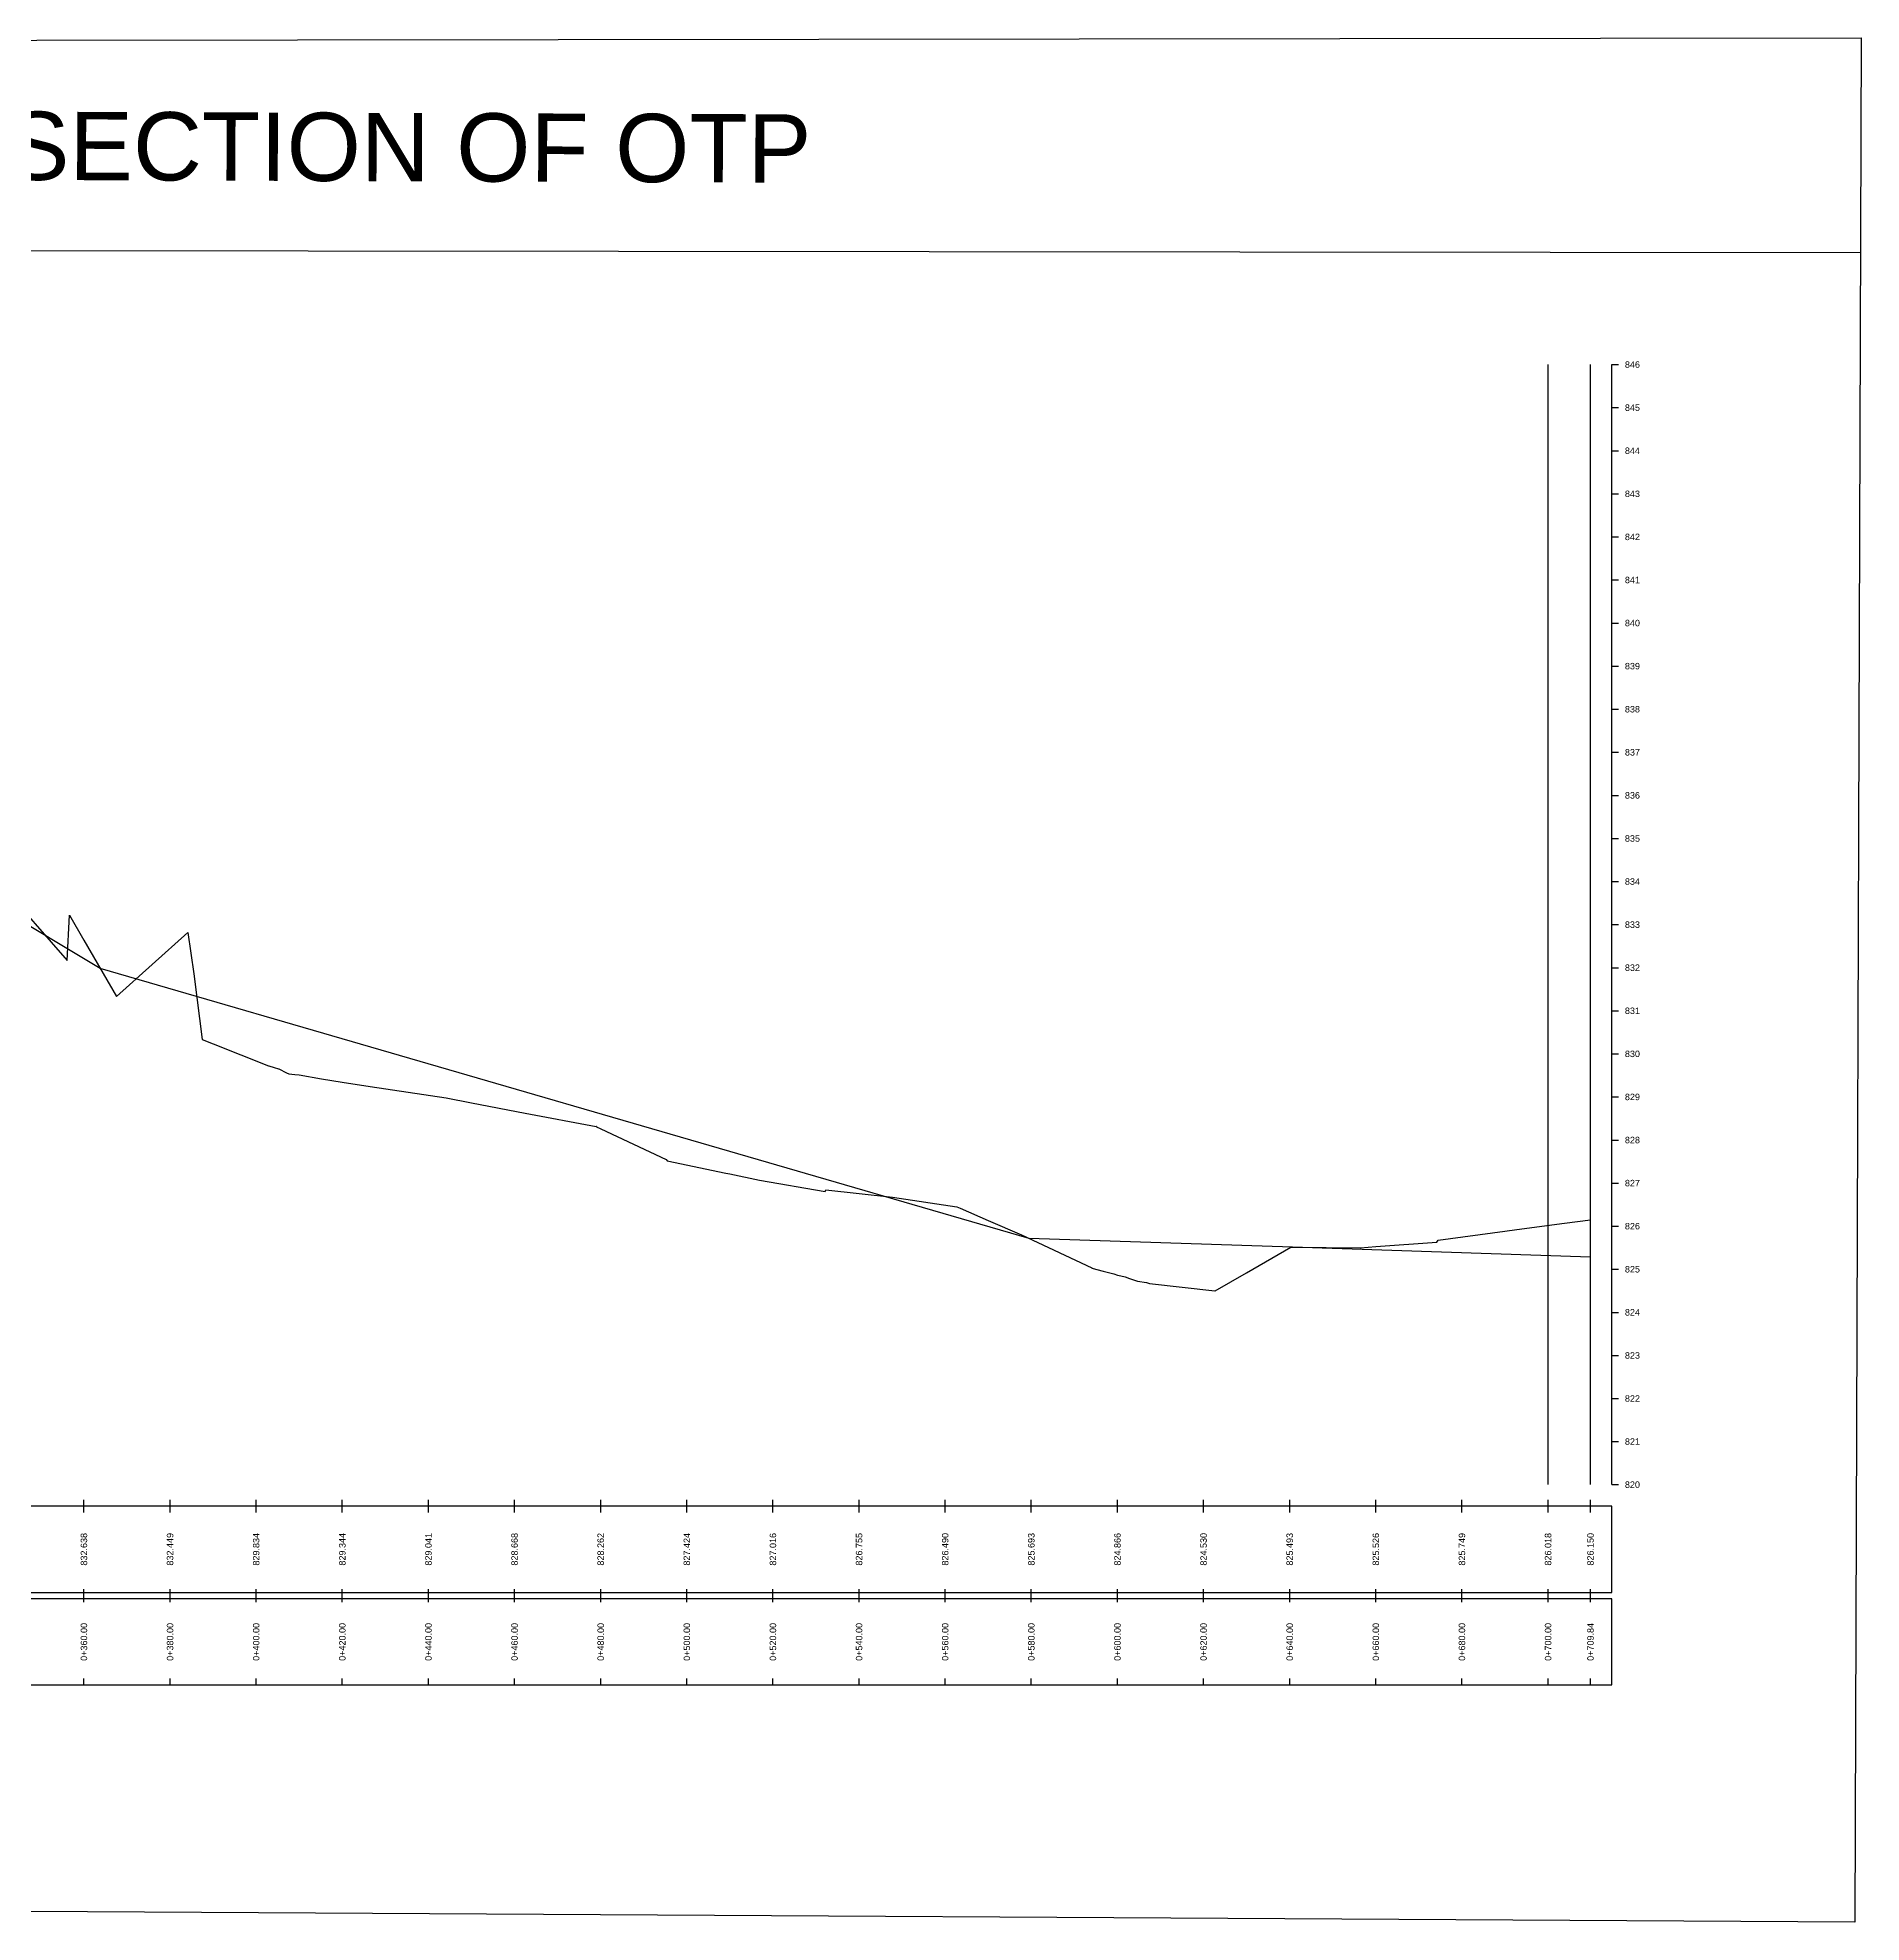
# Model space of a CAD drawing. Header units: millimetres. Extents: x 2757 to 35141, y 547 to 28513.
# Drawn here: x 25661 to 26996, y 21545 to 22925 of the extents above; entities that cross this region are included whole.
import ezdxf
from ezdxf.enums import TextEntityAlignment as Align

# ---------------------------------------------------------------- set-up
doc = ezdxf.new("R2010")
doc.units = ezdxf.units.MM
for name, color, linetype in [('Boundary', 6, 'Continuous'), ('Chainage_TXT', 7, 'Continuous'), ('GL', 3, 'Continuous'), ('GRID', 8, 'Continuous'), ('SCALE_LINE', 1, 'Continuous'), ('TitleBox', 7, 'Continuous')]:
    doc.layers.add(name, color=color, linetype=linetype)
doc.styles.add('Annotative', font='arial.ttf')
doc.styles.get("Standard").update_dxf_attribs({"font": 'arial.ttf'})

msp = doc.modelspace()

# ---------------------------------------------------------------- linework, layer by layer
at = {"layer": 'Boundary', "color": 0}
msp.add_line((24324.0406, 22770.24555), (26995.97459, 22767.26165), dxfattribs=at)
msp.add_lwpolyline([(24324.44807, 22921.07152), (26996.40344, 22924.51133), (26991.5918, 21545.09616), (24319.70384, 21560.87571)], close=True, dxfattribs=at)
at = {"layer": 'Chainage_TXT', "color": 240, "true_color": 0xed1f24}
for p, q in [((25706.82579, 22243.30427), (25581.28502, 22318.54394)), ((26387.14462, 22045.66104), (25706.82579, 22243.30427)), ((26579.91258, 22039.23544), (26387.14462, 22045.66104)), ((26798.06445, 22031.96372), (26579.91258, 22039.23544))]:
    msp.add_line(p, q, dxfattribs=at)
at = {"layer": 'Chainage_TXT'}
msp.add_line((26767.02403, 21781.86983), (26763.87085, 21781.86983), dxfattribs=at)
at = {"layer": 'GL'}
msp.add_lwpolyline([(25634.01249, 22304.65223), (25682.7386, 22249.18859), (25682.73959, 22249.18859), (25682.73937, 22249.18859), (25682.73958, 22249.18859), (25684.42221, 22282.15615), (25694.94123, 22263.9191), (25718.71035, 22222.68944), (25718.71643, 22222.68944), (25718.71716, 22222.68944), (25718.71593, 22222.68944), (25718.71642, 22222.68944), (25718.71753, 22222.68944), (25718.71823, 22222.68944), (25718.71901, 22222.68944), (25770.9067, 22269.54841), (25775.32694, 22239.29832), (25781.5091, 22191.15182), (25781.51105, 22191.15182), (25781.5116, 22191.15182), (25789.53677, 22187.98208), (25830.02497, 22171.97367), (25830.40042, 22171.90246), (25834.22545, 22170.75543), (25837.51865, 22169.75658), (25837.6674, 22169.7027), (25843.28975, 22166.95636), (25844.92809, 22166.07877), (25849.36242, 22165.61303), (25852.44236, 22165.34166), (25868.86145, 22162.5222), (25884.13231, 22160.07224), (25904.58855, 22156.78896), (25904.62189, 22156.78318), (25904.62229, 22156.78318), (25960.19542, 22148.58845), (25960.20453, 22148.58845), (25960.20522, 22148.58845), (25960.21277, 22148.58845), (25960.21831, 22148.58845), (25978.72785, 22144.94335), (26017.93421, 22137.23359), (26070.12764, 22127.4588), (26070.13258, 22127.4588), (26070.14134, 22127.4588), (26070.13993, 22127.4588), (26070.14145, 22127.4588), (26070.151, 22127.44917), (26070.16036, 22127.44917), (26073.32339, 22125.95765), (26121.26708, 22103.33647), (26121.92232, 22102.54933), (26121.92109, 22102.54933), (26121.93598, 22102.54933), (26121.9411, 22102.54548), (26165.06893, 22093.50009), (26167.91893, 22092.90156), (26189.58425, 22088.35769), (26189.58573, 22088.35769), (26189.58673, 22088.35769), (26189.58929, 22088.35769), (26237.63567, 22080.11484), (26238.24462, 22081.10406), (26262.51448, 22078.44048), (26287.01509, 22075.74611), (26287.01602, 22075.74611), (26287.01941, 22075.74611), (26287.02127, 22075.74611), (26287.02229, 22075.74611), (26287.02757, 22075.74611), (26334.13933, 22068.81002), (26334.15031, 22068.81002), (26334.15386, 22068.81002), (26336.46619, 22067.80926), (26357.11002, 22058.87549), (26381.49488, 22048.31548), (26381.50569, 22048.31548), (26381.50779, 22048.31548), (26381.51449, 22048.31548), (26381.52418, 22048.31163), (26432.86618, 22024.09885), (26433.01533, 22023.90832), (26441.23022, 22021.62965), (26449.01717, 22019.62427), (26451.70556, 22018.86215), (26452.08863, 22018.75437), (26457.4866, 22017.49956), (26460.59656, 22016.30634), (26466.31875, 22014.40488), (26472.91037, 22013.40412), (26475.17068, 22012.744), (26523.13294, 22007.32831), (26523.17413, 22007.32254), (26523.17826, 22007.32254), (26523.17948, 22007.32254), (26523.18298, 22007.32254), (26523.18363, 22007.32254), (26523.18493, 22007.32254), (26546.3011, 22020.57307), (26578.74899, 22039.17001), (26578.74926, 22039.17001), (26578.75037, 22039.17001), (26579.91258, 22039.23544), (26629.55768, 22038.85438), (26629.56231, 22038.85438), (26629.56446, 22038.85438), (26629.56828, 22038.85438), (26629.57141, 22038.85438), (26629.57287, 22038.85438), (26640.89664, 22039.68194), (26685.65204, 22042.95368), (26685.65224, 22042.95368), (26686.50694, 22044.3586), (26735.49218, 22050.94249), (26744.07258, 22052.09722), (26744.08282, 22052.09722), (26744.08812, 22052.09722), (26744.0935, 22052.09722), (26744.11165, 22052.10107), (26779.14709, 22056.80852), (26798.06445, 22059.35085)], dxfattribs=at)
at = {"layer": 'GRID'}
for p, q in [((26767.02403, 21865.42922), (26767.02403, 22685.25725)), ((26798.06445, 21865.42922), (26798.06445, 22685.25725))]:
    msp.add_line(p, q, dxfattribs=at)
at = {"layer": 'SCALE_LINE'}
for p, q in [((26813.83037, 21865.42922), (26813.83037, 22685.25725)), ((26813.83037, 22685.25725), (26818.56015, 22685.25725)), ((26813.83037, 22653.72541), (26818.56015, 22653.72541)), ((26813.83037, 22622.19356), (26818.56015, 22622.19356)), ((26813.83037, 22590.66171), (26818.56015, 22590.66171)), ((26813.83037, 22559.12986), (26818.56015, 22559.12986)), ((26813.83037, 22527.59802), (26818.56015, 22527.59802)), ((26813.83037, 22496.06617), (26818.56015, 22496.06617)), ((26813.83037, 22464.53432), (26818.56015, 22464.53432)), ((26813.83037, 22433.00247), (26818.56015, 22433.00247)), ((26813.83037, 22401.47063), (26818.56015, 22401.47063)), ((26813.83037, 22369.93878), (26818.56015, 22369.93878)), ((26813.83037, 22338.40693), (26818.56015, 22338.40693)), ((26813.83037, 22306.87509), (26818.56015, 22306.87509)), ((26813.83037, 22275.34324), (26818.56015, 22275.34324)), ((26813.83037, 22243.81139), (26818.56015, 22243.81139)), ((26813.83037, 22212.27954), (26818.56015, 22212.27954)), ((26813.83037, 22180.7477), (26818.56015, 22180.7477)), ((26813.83037, 22149.21585), (26818.56015, 22149.21585)), ((26813.83037, 22117.684), (26818.56015, 22117.684)), ((26813.83037, 22086.15215), (26818.56015, 22086.15215)), ((26813.83037, 22054.62031), (26818.56015, 22054.62031)), ((26813.83037, 22023.08846), (26818.56015, 22023.08846)), ((26813.83037, 21991.55661), (26818.56015, 21991.55661)), ((26813.83037, 21960.02477), (26818.56015, 21960.02477)), ((26813.83037, 21928.49292), (26818.56015, 21928.49292)), ((26813.83037, 21896.96107), (26818.56015, 21896.96107)), ((26813.83037, 21865.42922), (26818.56015, 21865.42922))]:
    msp.add_line(p, q, dxfattribs=at)
at = {"layer": 'TitleBox'}
for p, q in [((25694.94123, 21844.93352), (25694.94123, 21854.39308)), ((25758.00492, 21844.93352), (25758.00492, 21854.39308)), ((25821.06861, 21844.93352), (25821.06861, 21854.39308)), ((25884.13231, 21844.93352), (25884.13231, 21854.39308)), ((25947.196, 21844.93352), (25947.196, 21854.39308)), ((26010.2597, 21844.93352), (26010.2597, 21854.39308)), ((26073.32339, 21844.93352), (26073.32339, 21854.39308)), ((26136.38709, 21844.93352), (26136.38709, 21854.39308)), ((26199.45078, 21844.93352), (26199.45078, 21854.39308)), ((26262.51448, 21844.93352), (26262.51448, 21854.39308)), ((26325.57817, 21844.93352), (26325.57817, 21854.39308)), ((26388.64186, 21844.93352), (26388.64186, 21854.39308)), ((26451.70556, 21844.93352), (26451.70556, 21854.39308)), ((26514.76925, 21844.93352), (26514.76925, 21854.39308)), ((26577.83295, 21844.93352), (26577.83295, 21854.39308)), ((26640.89664, 21844.93352), (26640.89664, 21854.39308)), ((26703.96034, 21844.93352), (26703.96034, 21854.39308)), ((26767.02403, 21844.93352), (26767.02403, 21854.39308)), ((26798.06454, 21844.93352), (26798.06454, 21854.39308)), ((25694.94123, 21779.50494), (25694.94123, 21788.96449)), ((25758.00492, 21779.50494), (25758.00492, 21788.96449)), ((25821.06861, 21779.50494), (25821.06861, 21788.96449)), ((25884.13231, 21779.50494), (25884.13231, 21788.96449)), ((25947.196, 21779.50494), (25947.196, 21788.96449)), ((26010.2597, 21779.50494), (26010.2597, 21788.96449)), ((26073.32339, 21779.50494), (26073.32339, 21788.96449)), ((26136.38709, 21779.50494), (26136.38709, 21788.96449)), ((26199.45078, 21779.50494), (26199.45078, 21788.96449)), ((26262.51448, 21779.50494), (26262.51448, 21788.96449)), ((26325.57817, 21779.50494), (26325.57817, 21788.96449)), ((26388.64186, 21779.50494), (26388.64186, 21788.96449)), ((26451.70556, 21779.50494), (26451.70556, 21788.96449)), ((26514.76925, 21779.50494), (26514.76925, 21788.96449)), ((26577.83295, 21779.50494), (26577.83295, 21788.96449)), ((26640.89664, 21779.50494), (26640.89664, 21788.96449)), ((26703.96034, 21779.50494), (26703.96034, 21788.96449)), ((26767.02403, 21779.50494), (26767.02403, 21788.96449)), ((26798.06454, 21779.50494), (26798.06454, 21788.96449)), ((25694.94123, 21718.80613), (25694.94123, 21723.53591)), ((25758.00492, 21718.80613), (25758.00492, 21723.53591)), ((25821.06861, 21718.80613), (25821.06861, 21723.53591)), ((25884.13231, 21718.80613), (25884.13231, 21723.53591)), ((25947.196, 21718.80613), (25947.196, 21723.53591)), ((26010.2597, 21718.80613), (26010.2597, 21723.53591)), ((26073.32339, 21718.80613), (26073.32339, 21723.53591)), ((26136.38709, 21718.80613), (26136.38709, 21723.53591)), ((26199.45078, 21718.80613), (26199.45078, 21723.53591)), ((26262.51448, 21718.80613), (26262.51448, 21723.53591)), ((26325.57817, 21718.80613), (26325.57817, 21723.53591)), ((26388.64186, 21718.80613), (26388.64186, 21723.53591)), ((26451.70556, 21718.80613), (26451.70556, 21723.53591)), ((26514.76925, 21718.80613), (26514.76925, 21723.53591)), ((26577.83295, 21718.80613), (26577.83295, 21723.53591)), ((26640.89664, 21718.80613), (26640.89664, 21723.53591)), ((26703.96034, 21718.80613), (26703.96034, 21723.53591)), ((26767.02403, 21718.80613), (26767.02403, 21723.53591)), ((26798.06454, 21718.80613), (26798.06454, 21723.53591))]:
    msp.add_line(p, q, dxfattribs=at)
for points in [[(24544.0288, 21849.6633), (24544.0288, 21786.59961), (26813.83046, 21786.59961), (26813.83046, 21849.6633)], [(24544.0288, 21781.86983), (24544.0288, 21718.80613), (26813.83046, 21718.80613), (26813.83046, 21781.86983)]]:
    msp.add_lwpolyline(points, close=True, dxfattribs=at)

# ---------------------------------------------------------------- texts
for s, p in [('846', (26823.28993, 22685.25725)), ('845', (26823.28993, 22653.72541)), ('844', (26823.28993, 22622.19356)), ('843', (26823.28993, 22590.66171)), ('842', (26823.28993, 22559.12986)), ('841', (26823.28993, 22527.59802)), ('840', (26823.28993, 22496.06617)), ('839', (26823.28993, 22464.53432)), ('838', (26823.28993, 22433.00247)), ('837', (26823.28993, 22401.47063)), ('836', (26823.28993, 22369.93878)), ('835', (26823.28993, 22338.40693)), ('834', (26823.28993, 22306.87509)), ('833', (26823.28993, 22275.34324)), ('832', (26823.28993, 22243.81139)), ('831', (26823.28993, 22212.27954)), ('830', (26823.28993, 22180.7477)), ('829', (26823.28993, 22149.21585)), ('828', (26823.28993, 22117.684)), ('827', (26823.28993, 22086.15215)), ('826', (26823.28993, 22054.62031)), ('825', (26823.28993, 22023.08846)), ('824', (26823.28993, 21991.55661)), ('823', (26823.28993, 21960.02477)), ('822', (26823.28993, 21928.49292)), ('821', (26823.28993, 21896.96107)), ('820', (26823.28993, 21865.42922))]:
    msp.add_text(s, height=4.729777).set_placement(p, align=Align.MIDDLE_LEFT)
at = {"layer": 'Boundary', "color": 0, "insert": (25102.27018, 22872.30909), "char_height": 50, "width": 1187.0238177, "attachment_point": 1, "rotation": 359.79903673, "style": 'Annotative'}
msp.add_mtext('LONGITUDINAL SECTION OF OTP', dxfattribs=at)
at = {"layer": 'TitleBox'}
for s, p in [('832.638', (25694.94123, 21818.13145)), ('832.449', (25758.00492, 21818.13145)), ('829.834', (25821.06861, 21818.13145)), ('829.344', (25884.13231, 21818.13145)), ('829.041', (25947.196, 21818.13145)), ('828.668', (26010.2597, 21818.13145)), ('828.262', (26073.32339, 21818.13145)), ('827.424', (26136.38709, 21818.13145)), ('827.016', (26199.45078, 21818.13145)), ('826.755', (26262.51448, 21818.13145)), ('826.490', (26325.57817, 21818.13145)), ('825.693', (26388.64186, 21818.13145)), ('824.866', (26451.70556, 21818.13145)), ('824.530', (26514.76925, 21818.13145)), ('825.493', (26577.83295, 21818.13145)), ('825.526', (26640.89664, 21818.13145)), ('825.749', (26703.96034, 21818.13145)), ('826.018', (26767.02403, 21818.13145)), ('826.150', (26798.06454, 21818.13145)), ('0+360.00', (25694.94123, 21750.33798)), ('0+380.00', (25758.00492, 21750.33798)), ('0+400.00', (25821.06861, 21750.33798)), ('0+420.00', (25884.13231, 21750.33798)), ('0+440.00', (25947.196, 21750.33798)), ('0+460.00', (26010.2597, 21750.33798)), ('0+480.00', (26073.32339, 21750.33798)), ('0+500.00', (26136.38709, 21750.33798)), ('0+520.00', (26199.45078, 21750.33798)), ('0+540.00', (26262.51448, 21750.33798)), ('0+560.00', (26325.57817, 21750.33798)), ('0+580.00', (26388.64186, 21750.33798)), ('0+600.00', (26451.70556, 21750.33798)), ('0+620.00', (26514.76925, 21750.33798)), ('0+640.00', (26577.83295, 21750.33798)), ('0+660.00', (26640.89664, 21750.33798)), ('0+680.00', (26703.96034, 21750.33798)), ('0+700.00', (26767.02403, 21750.33798)), ('0+709.84', (26798.06454, 21750.33798))]:
    msp.add_text(s, height=4.729777, rotation=90, dxfattribs=at).set_placement(p, align=Align.MIDDLE_CENTER)

doc.saveas('drawing.dxf')
